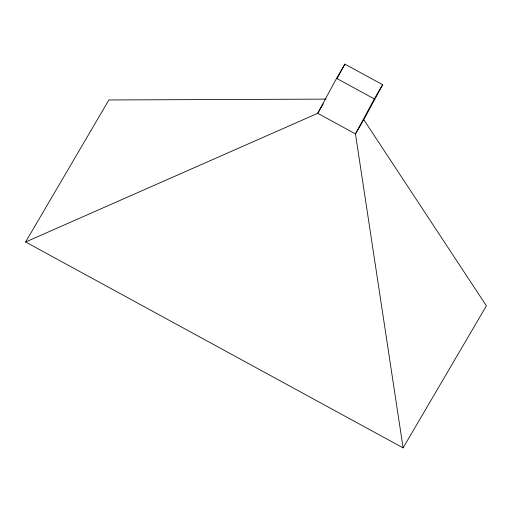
<?xml version="1.0" encoding="UTF-8"?>
<svg xmlns="http://www.w3.org/2000/svg" width="512" height="512" viewBox="0 0 512 512"><rect width="100%" height="100%" fill="white"/><g stroke="black" fill="none" stroke-linecap="round" stroke-linejoin="round"><path stroke-width="0.77" d="M336.557 78.33L317.722 113.312L25.6 241.997L403.104 447.872L486.4 305.837L363.802 119.699L382.637 84.717L344.883 64.128L336.557 78.33L374.304 98.918L382.637 84.717M336.973 78.822L344.883 64.128M374.304 98.918L355.469 133.901L403.104 447.872M25.6 241.997L108.896 99.962L326.048 99.11M323.27 103.846L317.722 113.312L355.469 133.901L363.802 119.699"/></g></svg>
